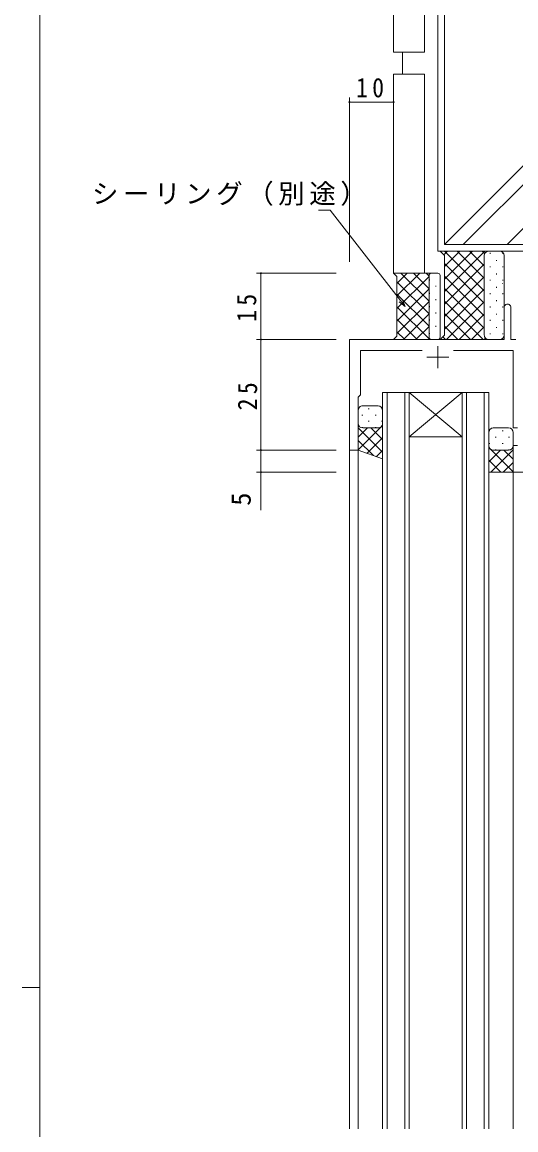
# Model space of a CAD drawing. Units: millimetres, scale not verified. Extents: x -594 to 539, y -420 to 386.
# Drawn here: x -594 to -482.4, y -25.2 to 225.3 of the extents above; entities that cross this region are included whole.
import ezdxf
from ezdxf.enums import TextEntityAlignment as Align

# ---------------------------------------------------------------- set-up
doc = ezdxf.new("R2010")
doc.units = ezdxf.units.MM
doc.header["$LTSCALE"] = 2
for name, color, linetype, lineweight in [('0-1_YKK_ZWAK', 7, 'Continuous', 9), ('0-3_YKK_11', 7, 'Continuous', 9), ('0-4_YKK_12', 2, 'Continuous', 9), ('0-5_YSS_K', 3, 'Continuous', 9), ('0-6_YKK_13', 4, 'Continuous', 9), ('0-7_YKK_D', 6, 'Continuous', 9)]:
    doc.layers.add(name, color=color, linetype=linetype, lineweight=lineweight)
doc.styles.add('ＭＳ ゴシック', font='')
doc.styles.get('ＭＳ ゴシック').set_extended_font_data('MS Gothic')

msp = doc.modelspace()

# ---------------------------------------------------------------- linework, layer by layer
at = {"layer": '0-1_YKK_ZWAK'}
for p, q in [((-590, -368), (-590, 382)), ((-594, 7), (-590, 7))]:
    msp.add_line(p, q, dxfattribs=at)
at = {"layer": '0-3_YKK_11'}
for p, q in [((-485, 160.751), (-485, 153.501)), ((-483.5, 153.501), (-483.5, 160.751)), ((-520, 153.501), (-520, 128.501)), ((-485, 153.501), (-520, 153.501)), ((-482.37, 153.501), (-483.5, 153.501)), ((-517.5, 151.001), (-503.562, 151.001)), ((-517.5, 141.001), (-517.5, 151.001)), ((-500, 152.001), (-500, 147.001)), ((-496.438, 151.001), (-483, 151.001)), ((-483, 151.001), (-483, 133.501)), ((-502.5, 149.501), (-497.5, 149.501)), ((-518, 140.501), (-517.5, 141.001)), ((-518, 128.501), (-518, 140.501)), ((-483, 133.501), (-482, 133.501)), ((-520, 128.501), (-518, 128.501)), ((-483, 129.501), (-483, 123.501)), ((-482, 129.501), (-483, 129.501)), ((-483, 123.501), (-450, 123.501))]:
    msp.add_line(p, q, dxfattribs=at)
msp.add_arc((-484.25, 160.751), 0.75, 359.99998, 180, dxfattribs=at)
at = {"layer": '0-4_YKK_12'}
for p, q in [((-520, 153.501), (-485.3, 153.501)), ((-520, 153.501), (-520, -24.999)), ((-512.5, 141.501), (-506.5, 141.501)), ((-512.5, -24.999), (-512.5, 141.501)), ((-511.5, 141.501), (-511.5, -24.999)), ((-507.5, -24.999), (-507.5, 141.501)), ((-494.5, 141.501), (-506.5, 131.501)), ((-506.5, 141.501), (-494.5, 131.501)), ((-506.5, 141.501), (-494.5, 141.501)), ((-506.5, 141.501), (-506.5, -24.999)), ((-494.5, 141.501), (-488.5, 141.501)), ((-494.5, -24.999), (-494.5, 141.501)), ((-493.5, 141.501), (-493.5, -24.999)), ((-489.5, -24.999), (-489.5, 141.501)), ((-488.5, 141.501), (-488.5, -24.999)), ((-506.5, 131.501), (-494.5, 131.501)), ((-520, 128.501), (-518, 128.501)), ((-518, 128.501), (-520, 128.501)), ((-518, 128.501), (-518, -24.999)), ((-483, 123.501), (-450, 123.501)), ((-483, 123.501), (-483, -24.999))]:
    msp.add_line(p, q, dxfattribs=at)
at = {"layer": '0-5_YSS_K'}
for p, q in [((-510, 265.551), (-510, 218.501)), ((-503, 218.501), (-503, 265.551)), ((-500, 173.501), (-500, 265.551)), ((-498.5, 175.001), (-407.949, 265.551)), ((-498.5, 265.551), (-498.5, 175.001)), ((-494.257, 175.001), (-403.707, 265.551)), ((-484.358, 175.001), (-393.807, 265.551)), ((-503, 218.501), (-510, 218.501)), ((-508, 218.501), (-508, 213.501)), ((-503, 213.501), (-510, 213.501)), ((-510, 213.501), (-510, 168.501)), ((-503, 168.501), (-503, 213.501)), ((-500, 173.501), (-350, 173.501)), ((-498.5, 172.501), (-499.5, 173.501)), ((-499.5, 173.501), (-488.5, 173.501)), ((-498.5, 172.501), (-499.5, 173.501)), ((-497.835, 173.501), (-498.667, 172.668)), ((-351.5, 175.001), (-498.5, 175.001)), ((-495.007, 173.501), (-498.5, 170.007)), ((-492.178, 173.501), (-498.5, 167.179)), ((-489.35, 173.501), (-498.5, 164.35)), ((-489.5, 164.52), (-498.48, 173.501)), ((-489.5, 167.349), (-495.652, 173.501)), ((-489.5, 170.177), (-492.824, 173.501)), ((-489.41, 172.915), (-489.995, 173.501)), ((-488.5, 173.501), (-486, 173.501)), ((-488.151, 172.877), (-488.151, 173.077)), ((-485.321, 172.877), (-485.321, 173.077)), ((-498.5, 154.501), (-498.5, 172.501)), ((-498.5, 154.501), (-498.5, 172.501)), ((-489.5, 161.692), (-498.5, 170.692)), ((-489.5, 170.522), (-498.5, 161.522)), ((-489.5, 172.501), (-489.5, 154.501)), ((-489.5, 154.501), (-489.5, 172.501)), ((-486.736, 171.262), (-486.736, 171.462)), ((-485, 172.501), (-485, 154.501)), ((-509.25, 167.751), (-510, 168.501)), ((-510, 168.501), (-501.5, 168.501)), ((-509.25, 167.751), (-510, 168.501)), ((-510, 168.501), (-503, 168.501)), ((-509.752, 168.501), (-509.876, 168.377)), ((-506.923, 168.501), (-509.25, 166.174)), ((-504.095, 168.501), (-509.25, 163.346)), ((-502, 162.162), (-508.339, 168.501)), ((-502, 164.99), (-505.51, 168.501)), ((-502, 167.819), (-502.682, 168.501)), ((-502, 168.001), (-502, 154.001)), ((-502, 154.001), (-502, 168.001)), ((-501.5, 168.501), (-500, 168.501)), ((-500.483, 168.5), (-500.483, 168.501)), ((-499.5, 168.001), (-499.5, 154.001)), ((-489.5, 158.863), (-498.5, 167.863)), ((-488.151, 169.847), (-488.151, 170.047)), ((-486.736, 168.232), (-486.736, 168.432)), ((-485.321, 169.847), (-485.321, 170.047)), ((-502, 167.767), (-509.25, 160.517)), ((-509.25, 154.251), (-509.25, 167.751)), ((-509.25, 154.251), (-509.25, 167.751)), ((-502, 159.334), (-509.25, 166.584)), ((-501.898, 166.885), (-501.898, 167.085)), ((-500.483, 165.47), (-500.483, 165.67)), ((-489.5, 167.693), (-498.5, 158.693)), ((-488.151, 166.817), (-488.151, 167.017)), ((-486.736, 165.202), (-486.736, 165.402)), ((-485.376, 166.138), (-485.276, 166.138)), ((-485.321, 166.817), (-485.321, 167.017)), ((-502, 164.939), (-509.25, 157.689)), ((-502, 156.505), (-509.25, 163.755)), ((-501.898, 163.855), (-501.898, 164.055)), ((-489.5, 156.035), (-498.5, 165.035)), ((-489.5, 164.865), (-498.5, 155.865)), ((-488.151, 163.787), (-488.151, 163.987)), ((-485.321, 163.787), (-485.321, 163.987)), ((-502, 162.11), (-509.25, 154.86)), ((-501.824, 153.501), (-509.25, 160.927)), ((-501.898, 160.825), (-501.898, 161.025)), ((-500.483, 162.44), (-500.483, 162.64)), ((-489.794, 153.501), (-498.5, 162.206)), ((-489.5, 162.037), (-498.036, 153.501)), ((-488.151, 160.757), (-488.151, 160.957)), ((-486.736, 162.172), (-486.736, 162.372)), ((-485.321, 160.757), (-485.321, 160.957)), ((-504.652, 153.501), (-509.25, 158.098)), ((-502, 159.282), (-507.781, 153.501)), ((-501.898, 157.795), (-501.898, 157.995)), ((-500.483, 159.41), (-500.483, 159.61)), ((-492.623, 153.501), (-498.5, 159.378)), ((-489.5, 159.208), (-495.208, 153.501)), ((-488.151, 157.727), (-488.151, 157.927)), ((-486.736, 159.142), (-486.736, 159.342)), ((-485.321, 157.727), (-485.321, 157.927)), ((-502, 156.453), (-504.953, 153.501)), ((-500.483, 156.38), (-500.483, 156.58)), ((-495.451, 153.501), (-498.5, 156.55)), ((-489.5, 156.38), (-492.379, 153.501)), ((-486.736, 156.112), (-486.736, 156.312)), ((-510, 153.501), (-509.25, 154.251)), ((-510, 153.501), (-509.25, 154.251)), ((-501.5, 153.501), (-510, 153.501)), ((-507.481, 153.501), (-509.25, 155.27)), ((-501.91, 153.715), (-502.124, 153.501)), ((-501.898, 154.765), (-501.898, 154.965)), ((-500, 153.501), (-501.5, 153.501)), ((-500.483, 153.501), (-500.483, 153.55)), ((-499.5, 153.501), (-498.5, 154.501)), ((-499.5, 153.501), (-498.5, 154.501)), ((-488.5, 153.501), (-499.5, 153.501)), ((-498.279, 153.501), (-498.89, 154.111)), ((-489.232, 153.819), (-489.551, 153.501)), ((-486, 153.501), (-488.5, 153.501)), ((-488.151, 154.697), (-488.151, 154.897)), ((-485.321, 154.697), (-485.321, 154.897))]:
    msp.add_line(p, q, dxfattribs=at)
for centre, radius, start, end in [((-488.5, 172.501), 1, 90, 180), ((-488.5, 172.501), 1, 90, 180), ((-486, 172.501), 1, 359.99998, 89.99998), ((-501.5, 168.001), 0.5, 90, 180), ((-501.5, 168.001), 0.5, 90, 180), ((-500, 168.001), 0.5, 0, 90), ((-501.5, 154.001), 0.5, 180, 270), ((-501.5, 154.001), 0.5, 180, 270), ((-500, 154.001), 0.5, 270, 0), ((-488.5, 154.501), 1, 179.99998, 269.99998), ((-488.5, 154.501), 1, 179.99998, 269.99998), ((-486, 154.501), 1, 270, 0)]:
    msp.add_arc(centre, radius, start, end, dxfattribs=at)
at = {"layer": '0-6_YKK_13'}
for p, q in [((-513.5, 138.501), (-517, 138.501)), ((-515.765, 137.836), (-515.565, 137.836)), ((-512.735, 137.836), (-512.558, 137.836)), ((-518, 137.501), (-518, 134.501)), ((-517.18, 136.421), (-516.98, 136.421)), ((-514.15, 136.421), (-513.95, 136.421)), ((-512.5, 134.501), (-512.5, 137.501)), ((-518, 128.501), (-518, 134.501)), ((-517.972, 134.265), (-518, 134.237)), ((-512.5, 134.08), (-518, 128.58)), ((-518, 133.532), (-512.5, 128.032)), ((-515.908, 133.501), (-518, 131.409)), ((-517.18, 133.591), (-516.98, 133.591)), ((-517, 133.501), (-513.5, 133.501)), ((-517, 133.501), (-513.5, 133.501)), ((-515.765, 135.006), (-515.565, 135.006)), ((-515.14, 133.501), (-512.5, 130.861)), ((-514.15, 133.591), (-513.95, 133.591)), ((-512.735, 135.006), (-512.535, 135.006)), ((-512.705, 133.894), (-512.5, 133.689)), ((-512.5, 134.501), (-512.5, 126.501)), ((-488.265, 132.836), (-488.442, 132.836)), ((-487.5, 133.501), (-484, 133.501)), ((-485.235, 132.836), (-485.435, 132.836)), ((-518, 130.704), (-514.538, 127.242)), ((-512.5, 131.252), (-515.984, 127.768)), ((-488.5, 129.501), (-488.5, 132.501)), ((-486.85, 131.421), (-487.05, 131.421)), ((-483.82, 131.421), (-484.02, 131.421)), ((-483, 132.501), (-483, 129.501)), ((-512.5, 126.501), (-518, 128.501)), ((-512.5, 128.424), (-513.91, 127.013)), ((-488.5, 129.501), (-488.5, 123.501)), ((-488.5, 129.08), (-483, 123.58)), ((-488.295, 128.894), (-488.5, 128.689)), ((-485.86, 128.501), (-488.5, 125.861)), ((-488.265, 130.006), (-488.465, 130.006)), ((-483, 128.532), (-488.032, 123.501)), ((-484, 128.501), (-487.5, 128.501)), ((-484, 128.501), (-487.5, 128.501)), ((-486.85, 128.591), (-487.05, 128.591)), ((-485.235, 130.006), (-485.435, 130.006)), ((-485.092, 128.501), (-483, 126.409)), ((-483.82, 128.591), (-484.02, 128.591)), ((-483.028, 129.265), (-483, 129.237)), ((-483, 123.501), (-483, 129.501)), ((-488.5, 126.252), (-485.749, 123.501)), ((-483, 125.704), (-485.203, 123.501)), ((-488.5, 123.501), (-483, 123.501))]:
    msp.add_line(p, q, dxfattribs=at)
for centre, start, end in [((-517, 137.501), 90.00003, 180.00003), ((-513.5, 137.501), 0.00003, 90.00003), ((-517, 134.501), 180.00003, 270.00003), ((-517, 134.501), 180.00003, 270.00003), ((-513.5, 134.501), 270.00003, 0.00003), ((-513.5, 134.501), 270.00003, 0.00003), ((-487.5, 132.501), 89.99983, 179.99983), ((-484, 132.501), 359.99983, 89.99983), ((-487.5, 129.501), 179.99983, 269.99983), ((-487.5, 129.501), 179.99983, 269.99983), ((-484, 129.501), 269.99983, 359.99983), ((-484, 129.501), 269.99983, 359.99983)]:
    msp.add_arc(centre, 1, start, end, dxfattribs=at)
at = {"layer": '0-7_YKK_D'}
for p, q in [((-520, 171.054), (-520, 208.206)), ((-510, 171.054), (-510, 208.206)), ((-510, 207.206), (-520, 207.206)), ((-524.325, 182.72), (-527.025, 182.72)), ((-508.43, 162.341), (-524.325, 182.72)), ((-523, 168.501), (-541, 168.501)), ((-540, 153.501), (-540, 168.501)), ((-507.384, 161.001), (-508.789, 162.061)), ((-507.384, 161.001), (-508.43, 162.341)), ((-508.071, 162.621), (-507.384, 161.001)), ((-523, 153.501), (-541, 153.501)), ((-523, 153.501), (-541, 153.501)), ((-523, 153.501), (-541, 153.501)), ((-540, 153.501), (-540, 128.501)), ((-540, 153.501), (-540, 128.501)), ((-523, 128.501), (-541, 128.501)), ((-523, 128.501), (-541, 128.501)), ((-523, 128.501), (-541, 128.501)), ((-523, 128.501), (-541, 128.501)), ((-540, 128.501), (-540, 123.501)), ((-540, 128.501), (-540, 123.501)), ((-523, 123.501), (-541, 123.501)), ((-523, 123.501), (-541, 123.501)), ((-540, 123.501), (-540, 114.901)), ((-540, 123.501), (-540, 114.901))]:
    msp.add_line(p, q, dxfattribs=at)
for centre, start, end in [((-520, 207.206), 0, 180), ((-520, 207.206), 180, 0), ((-510, 207.206), 0, 180), ((-510, 207.206), 180, 0), ((-540, 168.501), 90, 270), ((-540, 168.501), 270, 90), ((-540, 153.501), 90, 270), ((-540, 153.501), 90, 270), ((-540, 153.501), 90, 270), ((-540, 153.501), 270, 90), ((-540, 153.501), 270, 90), ((-540, 153.501), 270, 90), ((-540, 128.501), 90, 270), ((-540, 128.501), 90, 270), ((-540, 128.501), 90, 270), ((-540, 128.501), 90, 270), ((-540, 128.501), 270, 90), ((-540, 128.501), 270, 90), ((-540, 128.501), 270, 90), ((-540, 128.501), 270, 90), ((-540, 123.501), 90, 270), ((-540, 123.501), 90, 270), ((-540, 123.501), 270, 90), ((-540, 123.501), 270, 90)]:
    msp.add_arc(centre, 0.106, start, end, dxfattribs=at)

# ---------------------------------------------------------------- texts
at = {"layer": '0-7_YKK_D', "color": 7, "style": 'ＭＳ ゴシック'}
msp.add_text('5', height=4.399, rotation=90, dxfattribs=at).set_placement((-541, 115.901), align=Align.BOTTOM_LEFT)
msp.add_text('5', height=4.399, rotation=90, dxfattribs=at).set_placement((-541, 115.901), align=Align.BOTTOM_LEFT)
at = {"layer": '0-7_YKK_D', "color": 7, "char_height": 4.399, "attachment_point": 7, "style": 'ＭＳ ゴシック'}
for s, insert in [('\\T1.36;\\W0.9;10', (-518.52, 208.206)), ('\\T1.17;シーリング（別途）', (-578.225, 183.72))]:
    msp.add_mtext(s, dxfattribs=dict(at, insert=insert))
at = {"layer": '0-7_YKK_D', "color": 7, "char_height": 4.399, "attachment_point": 7, "rotation": 90, "style": 'ＭＳ ゴシック'}
for s, insert in [('\\T1.36;\\W0.9;15', (-541, 157.481)), ('\\T1.36;\\W0.9;25', (-540.8, 137.481)), ('\\T1.36;\\W0.9;25', (-540.8, 137.481))]:
    msp.add_mtext(s, dxfattribs=dict(at, insert=insert))

doc.saveas('drawing.dxf')
